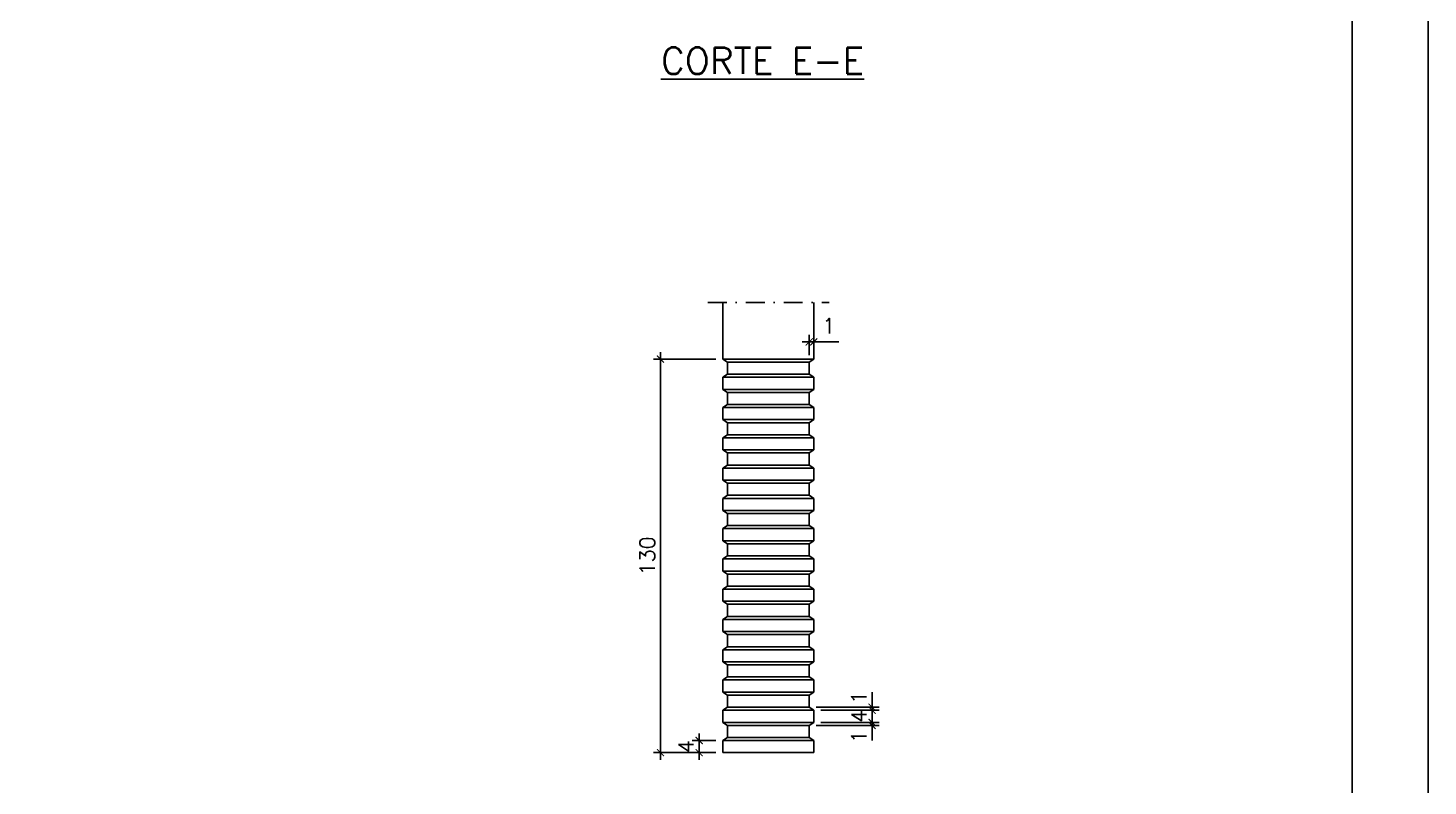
# Model space of a CAD drawing. Header units: centimetres. Extents: x 1658 to 19651, y 8294 to 11444.
# Drawn here: x 5126 to 6513, y 9133 to 9885 of the extents above; entities that cross this region are included whole.
import ezdxf

# ---------------------------------------------------------------- set-up
doc = ezdxf.new("R2010")
doc.units = ezdxf.units.CM
doc.header["$LTSCALE"] = 50
doc.header["$MEASUREMENT"] = 0
doc.header["$PDMODE"] = 67
doc.linetypes.add('DASHDOT', pattern=[1, 0.5, -0.25, 0, -0.25])
for name, color, linetype in [('FORMATO-PRECON', 2, 'Continuous'), ('HACHURAS-PRECON', 1, 'Continuous'), ('LINHA CENTRO-PRECON', 1, 'DASHDOT'), ('LINHA-01-PRECON', 1, 'Continuous'), ('LINHA-02-PRECON', 2, 'Continuous')]:
    doc.layers.add(name, color=color, linetype=linetype)
doc.styles.get("Standard").update_dxf_attribs({"font": 'romans.shx'})
doc.dimstyles.new('ESC75-25', dxfattribs={"dimscale": 0, "dimtxt": 15, "dimasz": 7, "dimexe": 7, "dimexo": 7, "dimgap": 5.5, "dimtad": 1, "dimdec": 1, "dimlfac": 0.333333, "dimdsep": 46, "dimtxsty": 'Standard', "dimblk": 'ARCHTICK', "dimcen": 0.1, "dimdle": 7, "dimclrd": 256, "dimclre": 256, "dimclrt": 2, "dimadec": 0, "dimazin": 0, "dimtfac": 1, "dimtdec": 1, "dimtix": 1, "dimtmove": 2, "dimatfit": 3, "dimfxl": 1, "dimarcsym": 0})

# ---------------------------------------------------------------- blocks, each defined once
blk = doc.blocks.new('_ArchTick')
at = {"color": 0, "linetype": 'ByBlock', "const_width": 0.15}
blk.add_lwpolyline([(-0.5, -0.5), (0.5, 0.5)], dxfattribs=at)
blk = doc.blocks.new('*D9')
at = {"layer": 'Defpoints', "color": 0, "transparency": 16777216}
for p in [(5904.6, 9208.5), (5962.4, 9208.5), (5904.6, 9196.5)]:
    blk.add_point(p, dxfattribs=at)
at = {"layer": 'LINHA-01-PRECON', "lineweight": -2, "transparency": 16777216}
for p, q in [((5962.4, 9208.5), (5962.4, 9215.5)), ((5911.6, 9208.5), (5969.4, 9208.5)), ((5962.4, 9196.5), (5962.4, 9208.5)), ((5911.6, 9196.5), (5969.4, 9196.5)), ((5962.4, 9196.5), (5962.4, 9189.5))]:
    blk.add_line(p, q, dxfattribs=at)
at = {"layer": 'LINHA-01-PRECON', "lineweight": -2, "transparency": 16777216, "xscale": 7, "yscale": 7, "zscale": 7}
for p, rotation in [((5962.4, 9208.5), 270), ((5962.4, 9196.5), 90)]:
    blk.add_blockref('_ArchTick', p, dxfattribs=dict(at, rotation=rotation))
at = {"layer": 'LINHA-01-PRECON', "color": 2, "transparency": 16777216, "insert": (5949.4, 9202.5), "char_height": 15, "attachment_point": 5, "rotation": 90}
blk.add_mtext('4', dxfattribs=at)
blk = doc.blocks.new('*D10')
at = {"layer": 'Defpoints', "color": 0, "transparency": 16777216}
for p in [(5900.1, 9193.5), (5904.6, 9196.5), (5962.4, 9193.5)]:
    blk.add_point(p, dxfattribs=at)
at = {"layer": 'LINHA-01-PRECON', "lineweight": -2, "transparency": 16777216}
for p, q in [((5962.4, 9196.5), (5962.4, 9203.5)), ((5907.1, 9193.5), (5969.4, 9193.5)), ((5911.6, 9196.5), (5969.4, 9196.5)), ((5962.4, 9196.5), (5962.4, 9193.5)), ((5962.4, 9193.5), (5962.4, 9186.5))]:
    blk.add_line(p, q, dxfattribs=at)
at = {"layer": 'LINHA-01-PRECON', "lineweight": -2, "transparency": 16777216, "xscale": 7, "yscale": 7, "zscale": 7}
for p, rotation in [((5962.4, 9196.5), 270), ((5962.4, 9193.5), 90)]:
    blk.add_blockref('_ArchTick', p, dxfattribs=dict(at, rotation=rotation))
at = {"layer": 'LINHA-01-PRECON', "color": 2, "transparency": 16777216, "insert": (5949.4, 9182.3), "char_height": 15, "attachment_point": 5, "rotation": 90}
blk.add_mtext('1', dxfattribs=at)
blk = doc.blocks.new('*D11')
at = {"layer": 'Defpoints', "color": 0, "transparency": 16777216}
for p in [(5900.1, 9573.5), (5904.6, 9573.5), (5900.1, 9553.5)]:
    blk.add_point(p, dxfattribs=at)
at = {"layer": 'LINHA-01-PRECON', "lineweight": -2, "transparency": 16777216}
for p, q in [((5900.1, 9560.5), (5900.1, 9580.5)), ((5900.1, 9573.5), (5893.1, 9573.5)), ((5904.6, 9573.5), (5900.1, 9573.5)), ((5904.6, 9573.5), (5911.6, 9573.5))]:
    blk.add_line(p, q, dxfattribs=at)
at = {"layer": 'LINHA-01-PRECON', "lineweight": -2, "transparency": 16777216, "xscale": 7, "yscale": 7, "zscale": 7}
blk.add_blockref('_ArchTick', (5900.1, 9573.5), dxfattribs=at)
at = {"layer": 'LINHA-01-PRECON', "lineweight": -2, "transparency": 16777216, "xscale": 7, "yscale": 7, "zscale": 7, "rotation": 180}
blk.add_blockref('_ArchTick', (5904.6, 9573.5), dxfattribs=at)
at = {"layer": 'LINHA-01-PRECON', "color": 2, "transparency": 16777216, "insert": (5919.6, 9589.5), "char_height": 15, "attachment_point": 5}
blk.add_mtext('1', dxfattribs=at)
blk = doc.blocks.new('*D12')
at = {"layer": 'Defpoints', "color": 0, "transparency": 16777216}
for p in [(5752.7, 9556.5), (5814.6, 9556.5), (5814.6, 9166.5)]:
    blk.add_point(p, dxfattribs=at)
at = {"layer": 'LINHA-01-PRECON', "lineweight": -2, "transparency": 16777216}
for p, q in [((5752.7, 9159.5), (5752.7, 9563.5)), ((5807.6, 9556.5), (5745.7, 9556.5)), ((5807.6, 9166.5), (5745.7, 9166.5))]:
    blk.add_line(p, q, dxfattribs=at)
at = {"layer": 'LINHA-01-PRECON', "lineweight": -2, "transparency": 16777216, "xscale": 7, "yscale": 7, "zscale": 7}
for p, rotation in [((5752.7, 9556.5), 90), ((5752.7, 9166.5), 270)]:
    blk.add_blockref('_ArchTick', p, dxfattribs=dict(at, rotation=rotation))
at = {"layer": 'LINHA-01-PRECON', "color": 2, "transparency": 16777216, "insert": (5739.7, 9361.5), "char_height": 15, "attachment_point": 5, "rotation": 90}
blk.add_mtext('\\A1;130', dxfattribs=at)
blk = doc.blocks.new('*D13')
at = {"layer": 'Defpoints', "color": 0, "transparency": 16777216}
for p in [(5900.1, 9211.5), (5904.6, 9208.5), (5962.4, 9211.5)]:
    blk.add_point(p, dxfattribs=at)
at = {"layer": 'LINHA-01-PRECON', "lineweight": -2, "transparency": 16777216}
for p, q in [((5962.4, 9211.5), (5962.4, 9218.5)), ((5907.1, 9211.5), (5969.4, 9211.5)), ((5911.6, 9208.5), (5969.4, 9208.5)), ((5962.4, 9208.5), (5962.4, 9211.5)), ((5962.4, 9208.5), (5962.4, 9201.5))]:
    blk.add_line(p, q, dxfattribs=at)
at = {"layer": 'LINHA-01-PRECON', "lineweight": -2, "transparency": 16777216, "xscale": 7, "yscale": 7, "zscale": 7}
for p, rotation in [((5962.4, 9211.5), 270), ((5962.4, 9208.5), 90)]:
    blk.add_blockref('_ArchTick', p, dxfattribs=dict(at, rotation=rotation))
at = {"layer": 'LINHA-01-PRECON', "color": 2, "transparency": 16777216, "insert": (5949.4, 9221.2), "char_height": 15, "attachment_point": 5, "rotation": 90}
blk.add_mtext('1', dxfattribs=at)
blk = doc.blocks.new('*D8')
at = {"layer": 'Defpoints', "color": 0, "transparency": 16777216}
for p in [(5791, 9178.5), (5814.6, 9178.5), (5814.6, 9166.5)]:
    blk.add_point(p, dxfattribs=at)
at = {"layer": 'LINHA-01-PRECON', "lineweight": -2, "transparency": 16777216}
for p, q in [((5791, 9178.5), (5791, 9185.5)), ((5807.6, 9178.5), (5784, 9178.5)), ((5791, 9166.5), (5791, 9178.5)), ((5807.6, 9166.5), (5784, 9166.5)), ((5791, 9166.5), (5791, 9159.5))]:
    blk.add_line(p, q, dxfattribs=at)
at = {"layer": 'LINHA-01-PRECON', "lineweight": -2, "transparency": 16777216, "xscale": 7, "yscale": 7, "zscale": 7}
for p, rotation in [((5791, 9178.5), 270), ((5791, 9166.5), 90)]:
    blk.add_blockref('_ArchTick', p, dxfattribs=dict(at, rotation=rotation))
at = {"layer": 'LINHA-01-PRECON', "color": 2, "transparency": 16777216, "insert": (5778, 9172.5), "char_height": 15, "attachment_point": 5, "rotation": 90}
blk.add_mtext('4', dxfattribs=at)
blk = doc.blocks.new('A$C2E607E54')
at = {"layer": 'FORMATO-PRECON'}
blk.add_lwpolyline([(0, 4200), (2970, 4200), (2970, 0), (0, 0)], close=True, dxfattribs=at)
at = {"layer": 'FORMATO-PRECON', "color": 6}
blk.add_lwpolyline([(100, 3950), (2870, 3950), (2870, 100), (100, 100)], close=True, dxfattribs=at)

msp = doc.modelspace()

# ---------------------------------------------------------------- linework, layer by layer
at = {"layer": 'LINHA CENTRO-PRECON', "ltscale": 0.75}
msp.add_line((5799.65, 9612.58), (5919.97, 9612.58), dxfattribs=at)
at = {"layer": 'LINHA-01-PRECON'}
for p, q in [((5904.65, 9573.51), (5929.4, 9573.51)), ((5814.65, 9556.48), (5904.65, 9556.48)), ((5819.15, 9553.48), (5900.15, 9553.48)), ((5814.65, 9538.48), (5904.65, 9538.48)), ((5819.15, 9541.48), (5900.15, 9541.48)), ((5814.65, 9526.48), (5904.65, 9526.48)), ((5819.15, 9523.48), (5900.15, 9523.48)), ((5814.65, 9508.48), (5904.65, 9508.48)), ((5819.15, 9511.48), (5900.15, 9511.48)), ((5814.65, 9496.48), (5904.65, 9496.48)), ((5819.15, 9493.48), (5900.15, 9493.48)), ((5814.65, 9478.48), (5904.65, 9478.48)), ((5819.15, 9481.48), (5900.15, 9481.48)), ((5814.65, 9466.48), (5904.65, 9466.48)), ((5819.15, 9463.48), (5900.15, 9463.48)), ((5819.15, 9451.48), (5900.15, 9451.48)), ((5814.65, 9448.48), (5904.65, 9448.48)), ((5814.65, 9436.48), (5904.65, 9436.48)), ((5819.15, 9433.48), (5900.15, 9433.48)), ((5819.15, 9421.48), (5900.15, 9421.48)), ((5814.65, 9418.48), (5904.65, 9418.48)), ((5814.65, 9406.48), (5904.65, 9406.48)), ((5819.15, 9403.48), (5900.15, 9403.48)), ((5814.65, 9388.48), (5904.65, 9388.48)), ((5819.15, 9391.48), (5900.15, 9391.48)), ((5814.65, 9376.48), (5904.65, 9376.48)), ((5819.15, 9373.48), (5900.15, 9373.48)), ((5814.65, 9358.48), (5904.65, 9358.48)), ((5819.15, 9361.48), (5900.15, 9361.48)), ((5814.65, 9346.48), (5904.65, 9346.48)), ((5819.15, 9343.48), (5900.15, 9343.48)), ((5814.65, 9328.48), (5904.65, 9328.48)), ((5819.15, 9331.48), (5900.15, 9331.48)), ((5814.65, 9316.48), (5904.65, 9316.48)), ((5819.15, 9313.48), (5900.15, 9313.48)), ((5814.65, 9298.48), (5904.65, 9298.48)), ((5819.15, 9301.48), (5900.15, 9301.48)), ((5814.65, 9286.48), (5904.65, 9286.48)), ((5819.15, 9283.48), (5900.15, 9283.48)), ((5819.15, 9271.48), (5900.15, 9271.48)), ((5814.65, 9268.48), (5904.65, 9268.48)), ((5814.65, 9256.48), (5904.65, 9256.48)), ((5819.15, 9253.48), (5900.15, 9253.48)), ((5819.15, 9241.48), (5900.15, 9241.48)), ((5814.65, 9238.48), (5904.65, 9238.48)), ((5814.65, 9226.48), (5904.65, 9226.48)), ((5819.15, 9223.48), (5900.15, 9223.48)), ((5962.36, 9211.48), (5962.36, 9226.45)), ((5814.65, 9208.48), (5904.65, 9208.48)), ((5819.15, 9211.48), (5900.15, 9211.48)), ((5814.65, 9196.48), (5904.65, 9196.48)), ((5819.15, 9193.48), (5900.15, 9193.48)), ((5962.36, 9193.48), (5962.36, 9178.52)), ((5814.65, 9178.48), (5904.65, 9178.48)), ((5819.15, 9181.48), (5900.15, 9181.48))]:
    msp.add_line(p, q, dxfattribs=at)
at = {"layer": 'LINHA-02-PRECON'}
for p, q in [((5814.65, 9556.48), (5814.65, 9612.58)), ((5904.65, 9556.48), (5904.65, 9612.58)), ((5814.65, 9556.48), (5819.15, 9553.48)), ((5819.15, 9553.48), (5819.15, 9541.48)), ((5904.65, 9556.48), (5900.15, 9553.48)), ((5900.15, 9553.48), (5900.15, 9541.48)), ((5814.65, 9538.48), (5819.15, 9541.48)), ((5814.65, 9526.48), (5814.65, 9538.48)), ((5904.65, 9538.48), (5900.15, 9541.48)), ((5904.65, 9526.48), (5904.65, 9538.48)), ((5814.65, 9526.48), (5819.15, 9523.48)), ((5819.15, 9511.48), (5819.15, 9523.48)), ((5904.65, 9526.48), (5900.15, 9523.48)), ((5900.15, 9511.48), (5900.15, 9523.48)), ((5814.65, 9508.48), (5819.15, 9511.48)), ((5814.65, 9508.48), (5814.65, 9496.48)), ((5904.65, 9508.48), (5900.15, 9511.48)), ((5904.65, 9508.48), (5904.65, 9496.48)), ((5814.65, 9496.48), (5819.15, 9493.48)), ((5819.15, 9493.48), (5819.15, 9481.48)), ((5904.65, 9496.48), (5900.15, 9493.48)), ((5900.15, 9493.48), (5900.15, 9481.48)), ((5814.65, 9478.48), (5819.15, 9481.48)), ((5814.65, 9466.48), (5814.65, 9478.48)), ((5904.65, 9478.48), (5900.15, 9481.48)), ((5904.65, 9466.48), (5904.65, 9478.48)), ((5814.65, 9466.48), (5819.15, 9463.48)), ((5819.15, 9463.48), (5819.15, 9451.48)), ((5904.65, 9466.48), (5900.15, 9463.48)), ((5900.15, 9463.48), (5900.15, 9451.48)), ((5814.65, 9448.48), (5819.15, 9451.48)), ((5904.65, 9448.48), (5900.15, 9451.48)), ((5814.65, 9448.48), (5814.65, 9436.48)), ((5814.65, 9436.48), (5819.15, 9433.48)), ((5904.65, 9436.48), (5900.15, 9433.48)), ((5904.65, 9448.48), (5904.65, 9436.48)), ((5814.65, 9418.48), (5819.15, 9421.48)), ((5819.15, 9421.48), (5819.15, 9433.48)), ((5900.15, 9421.48), (5900.15, 9433.48)), ((5904.65, 9418.48), (5900.15, 9421.48)), ((5814.65, 9406.48), (5814.65, 9418.48)), ((5904.65, 9406.48), (5904.65, 9418.48)), ((5814.65, 9406.48), (5819.15, 9403.48)), ((5819.15, 9403.48), (5819.15, 9391.48)), ((5904.65, 9406.48), (5900.15, 9403.48)), ((5900.15, 9403.48), (5900.15, 9391.48)), ((5814.65, 9388.48), (5819.15, 9391.48)), ((5814.65, 9388.48), (5814.65, 9376.48)), ((5904.65, 9388.48), (5900.15, 9391.48)), ((5904.65, 9388.48), (5904.65, 9376.48)), ((5814.65, 9376.48), (5819.15, 9373.48)), ((5819.15, 9361.48), (5819.15, 9373.48)), ((5904.65, 9376.48), (5900.15, 9373.48)), ((5900.15, 9361.48), (5900.15, 9373.48)), ((5814.65, 9358.48), (5819.15, 9361.48)), ((5814.65, 9346.48), (5814.65, 9358.48)), ((5904.65, 9358.48), (5900.15, 9361.48)), ((5904.65, 9346.48), (5904.65, 9358.48)), ((5814.65, 9346.48), (5819.15, 9343.48)), ((5819.15, 9331.48), (5819.15, 9343.48)), ((5904.65, 9346.48), (5900.15, 9343.48)), ((5900.15, 9331.48), (5900.15, 9343.48)), ((5814.65, 9328.48), (5819.15, 9331.48)), ((5814.65, 9328.48), (5814.65, 9316.48)), ((5904.65, 9328.48), (5900.15, 9331.48)), ((5904.65, 9328.48), (5904.65, 9316.48)), ((5814.65, 9316.48), (5819.15, 9313.48)), ((5819.15, 9313.48), (5819.15, 9301.48)), ((5904.65, 9316.48), (5900.15, 9313.48)), ((5900.15, 9313.48), (5900.15, 9301.48)), ((5814.65, 9298.48), (5819.15, 9301.48)), ((5814.65, 9286.48), (5814.65, 9298.48)), ((5904.65, 9298.48), (5900.15, 9301.48)), ((5904.65, 9286.48), (5904.65, 9298.48)), ((5814.65, 9286.48), (5819.15, 9283.48)), ((5819.15, 9271.48), (5819.15, 9283.48)), ((5904.65, 9286.48), (5900.15, 9283.48)), ((5900.15, 9271.48), (5900.15, 9283.48)), ((5814.65, 9268.48), (5819.15, 9271.48)), ((5904.65, 9268.48), (5900.15, 9271.48)), ((5814.65, 9268.48), (5814.65, 9256.48)), ((5814.65, 9256.48), (5819.15, 9253.48)), ((5904.65, 9256.48), (5900.15, 9253.48)), ((5904.65, 9268.48), (5904.65, 9256.48)), ((5814.65, 9238.48), (5819.15, 9241.48)), ((5819.15, 9253.48), (5819.15, 9241.48)), ((5900.15, 9253.48), (5900.15, 9241.48)), ((5904.65, 9238.48), (5900.15, 9241.48)), ((5814.65, 9226.48), (5814.65, 9238.48)), ((5904.65, 9226.48), (5904.65, 9238.48)), ((5814.65, 9226.48), (5819.15, 9223.48)), ((5819.15, 9211.48), (5819.15, 9223.48)), ((5904.65, 9226.48), (5900.15, 9223.48)), ((5900.15, 9211.48), (5900.15, 9223.48)), ((5814.65, 9208.48), (5819.15, 9211.48)), ((5814.65, 9208.48), (5814.65, 9196.48)), ((5904.65, 9208.48), (5900.15, 9211.48)), ((5904.65, 9208.48), (5904.65, 9196.48)), ((5814.65, 9196.48), (5819.15, 9193.48)), ((5819.15, 9181.48), (5819.15, 9193.48)), ((5904.65, 9196.48), (5900.15, 9193.48)), ((5900.15, 9181.48), (5900.15, 9193.48)), ((5814.65, 9178.48), (5819.15, 9181.48)), ((5814.65, 9166.48), (5814.65, 9178.48)), ((5904.65, 9178.48), (5900.15, 9181.48)), ((5904.65, 9166.48), (5904.65, 9178.48))]:
    msp.add_line(p, q, dxfattribs=at)
at = {"layer": 'LINHA-02-PRECON', "extrusion": (0, 1, 0)}
msp.add_line((5814.65, 9166.48), (5904.65, 9166.48), dxfattribs=at)

# ---------------------------------------------------------------- block references
at = {"layer": 'HACHURAS-PRECON', "xscale": 0.7499999999999996, "yscale": 0.7499999999999996, "zscale": 0.7499999999999996}
msp.add_blockref('A$C2E607E54', (4285.86, 8293.94), dxfattribs=at)

# ---------------------------------------------------------------- texts
at = {"layer": 'LINHA-01-PRECON', "color": 4, "insert": (5853.88, 9852.2, -0.02), "char_height": 26.25, "attachment_point": 5}
msp.add_mtext('{\\LCORTE E-E}', dxfattribs=at)

# ---------------------------------------------------------------- dimensions: what is measured, and where the dimension line sits
at = {"layer": 'LINHA-01-PRECON'}
dim = msp.add_linear_dim(base=(5900.15, 9573.51), p1=(5904.65, 9573.51), p2=(5900.15, 9553.48), text='1', dimstyle='ESC75-25', override={"dimscale": 1}, dxfattribs=at)
dim.commit()
dim.dimension.update_dxf_attribs({"geometry": '*D11', "text_midpoint": (5919.61, 9589.51), "dimtype": 160})
dim = msp.add_linear_dim(base=(5752.73, 9556.48), p1=(5814.65, 9166.48), p2=(5814.65, 9556.48), angle=90, text='\\A1;<>', dimstyle='ESC75-25', override={"dimscale": 1}, dxfattribs=at)
dim.commit()
dim.dimension.update_dxf_attribs({"geometry": '*D12', "text_midpoint": (5739.73, 9361.48)})
for base, p1, p2, angle, picture, middle in [((5962.36, 9211.48), (5904.65, 9208.48), (5900.15, 9211.48), 90, '*D13', (5949.4, 9221.24)), ((5962.36, 9193.48), (5904.65, 9196.48), (5900.15, 9193.48), 270, '*D10', (5949.4, 9182.35))]:
    dim = msp.add_linear_dim(base=base, p1=p1, p2=p2, angle=angle, dimstyle='ESC75-25', override={"dimscale": 1}, dxfattribs=at)
    dim.commit()
    dim.dimension.update_dxf_attribs({"geometry": picture, "text_midpoint": middle, "dimtype": 160})
for base, p1, p2, picture, middle in [((5962.36, 9208.48), (5904.65, 9196.48), (5904.65, 9208.48), '*D9', (5949.36, 9202.48)), ((5790.98, 9178.48), (5814.65, 9166.48), (5814.65, 9178.48), '*D8', (5777.98, 9172.48))]:
    dim = msp.add_linear_dim(base=base, p1=p1, p2=p2, angle=90, dimstyle='ESC75-25', override={"dimscale": 1}, dxfattribs=at)
    dim.commit()
    dim.dimension.update_dxf_attribs({"geometry": picture, "text_midpoint": middle})

doc.saveas('drawing.dxf')
